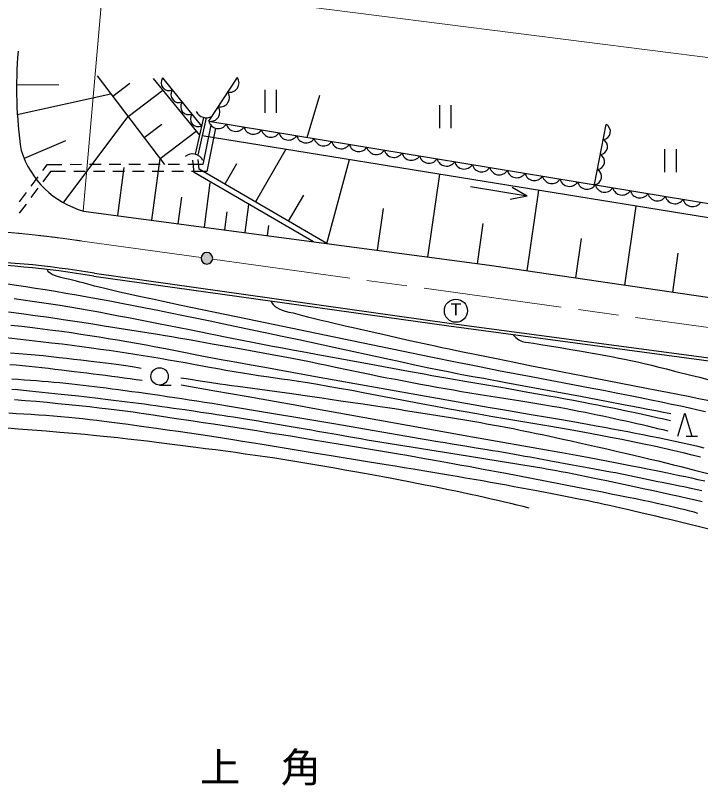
# Model space of a CAD drawing. Units: millimetres, scale not verified. Extents: x 40000 to 680000, y 20000 to 380000.
# Drawn here: x 306426 to 365805, y 276247 to 343026 of the extents above; entities that cross this region are included whole.
import ezdxf
from ezdxf.enums import TextEntityAlignment as Align

# ---------------------------------------------------------------- set-up
doc = ezdxf.new("R2010")
doc.units = ezdxf.units.MM
doc.header["$LTSCALE"] = 1000
doc.linetypes.add('CHAIN', pattern=[18.5, 12, -1.5, 3.5, -1.5])
for name, color, linetype, lineweight in [('M-BGD', 7, 'Continuous', 25), ('M-BMK', 2, 'CHAIN', 13), ('M-BMK-SRVR', 3, 'Continuous', 25), ('M-STR-HTXT', 7, 'Continuous', 13)]:
    doc.layers.add(name, color=color, linetype=linetype, lineweight=lineweight)
doc.layers.add('M-BMK-HTXT', color=7, linetype='Continuous')
doc.styles.add('ＭＳ ゴシック', font='')
doc.styles.get('ＭＳ ゴシック').set_extended_font_data('MS Gothic')

msp = doc.modelspace()

# ---------------------------------------------------------------- hatches: boundary and pattern name
at = {"layer": 'M-BMK-SRVR'}
msp.add_hatch(color=256, dxfattribs=at).paths.add_polyline_path([(323521, 321965, 1), (322521, 321965, 1)])

# ---------------------------------------------------------------- linework, layer by layer
at = {"layer": 'M-BGD'}
for p, q in [((319373, 330096), (313527, 337788)), ((318355, 337561), (322371, 332638)), ((319174, 337601), (322564, 333432)), ((323184, 333851), (325665, 337630)), ((310203, 336988), (306523, 337020)), ((314865, 336027), (316329, 337139)), ((328032, 336568), (328032, 334568)), ((329032, 336568), (329032, 334568)), ((306592, 334430), (314709, 336232)), ((316204, 334265), (319191, 336536)), ((331697, 332448), (332799, 336101)), ((343172, 335257), (343172, 333257)), ((344172, 335257), (344172, 333257)), ((310626, 326828), (316199, 334272)), ((322722, 334182), (321997, 330991)), ((322970, 334147), (322234, 330907)), ((317588, 332444), (319113, 333603)), ((323354, 333523), (322666, 330101)), ((323759, 333256), (323005, 329502)), ((323184, 333851), (374939, 325319)), ((356600, 328352), (357615, 333572)), ((318973, 330622), (322085, 332988)), ((375096, 324085), (322617, 332590)), ((310772, 332141), (307171, 330633)), ((329873, 331414), (327219, 326852)), ((362684, 331431), (362684, 329431)), ((363684, 331431), (363684, 329431)), ((318253, 325269), (318969, 330628)), ((309152, 330081), (308784, 329590)), ((310459, 330083), (309152, 330081)), ((312159, 330086), (311159, 330084)), ((313859, 330088), (312859, 330087)), ((315559, 330091), (314559, 330089)), ((317259, 330093), (316259, 330092)), ((318959, 330096), (317959, 330094)), ((320659, 330098), (319659, 330097)), ((322666, 330101), (321359, 330099)), ((325600, 330161), (324571, 328392)), ((333425, 323242), (335369, 330523)), ((309453, 329482), (308789, 328595)), ((310779, 329484), (309453, 329482)), ((312479, 329486), (311479, 329485)), ((314179, 329489), (313179, 329487)), ((315879, 329491), (314879, 329490)), ((315290, 325665), (315847, 329834)), ((317579, 329494), (316579, 329492)), ((319279, 329496), (318279, 329495)), ((320979, 329499), (319979, 329497)), ((323005, 329502), (321679, 329500)), ((342176, 322073), (343200, 329254)), ((308365, 329030), (307765, 328229)), ((308369, 328034), (307770, 327234)), ((322802, 324662), (323317, 328523)), ((350783, 327356), (345871, 328162)), ((350783, 327356), (349475, 328091)), ((307346, 327669), (306747, 326868)), ((320527, 324965), (320835, 327270)), ((331381, 327441), (330073, 325192)), ((350783, 327356), (349309, 327078)), ((350779, 320880), (351775, 327865)), ((307350, 326673), (306751, 325873)), ((326325, 324191), (326652, 326641)), ((312337, 326060), (347501, 321362)), ((324563, 324426), (324774, 326004)), ((337800, 322658), (338318, 326290)), ((359231, 319638), (360209, 326498)), ((328359, 324817), (328241, 323935)), ((346481, 321498), (346976, 324971)), ((355005, 320259), (355492, 323674)), ((363389, 319027), (363869, 322398)), ((347501, 321362), (391008, 314967)), ((313266, 320664), (344030, 316344)), ((313228, 320417), (343996, 316097)), ((343996, 316097), (375767, 311834)), ((344030, 316344), (375803, 312081)), ((318918, 310979), (319918, 310979)), ((364544, 306545), (365544, 306545))]:
    msp.add_line(p, q, dxfattribs=at)
for points in [[(332263, 323398), (321914, 329417), (321804, 330476)], [(333425, 323242), (322338, 329691), (322252, 330522)], [(366217, 308653), (365559, 308806), (364850, 308965), (364091, 309131), (363282, 309304), (362424, 309485), (361517, 309673), (360561, 309868), (359556, 310071), (358500, 310281), (357392, 310495), (356232, 310715), (351111, 311677), (349717, 311943), (348280, 312221), (346803, 312513), (345777, 312718), (344703, 312935), (342435, 313396), (340058, 313883), (336419, 314633), (326550, 316682), (322615, 317502), (320786, 317886), (319095, 318243), (318312, 318410), (317578, 318568), (316895, 318716), (316269, 318853), (315445, 319037), (314752, 319197), (314171, 319336), (313684, 319457), (313272, 319564), (312918, 319659), (312308, 319827), (312016, 319905), (311707, 319985), (311138, 320123), (310697, 320224), (310353, 320305), (310071, 320381), (309818, 320471), (309599, 320570), (309435, 320669), (309321, 320771), (309249, 320879), (309213, 320995)], [(305743, 319741), (306512, 319634), (307318, 319516), (308155, 319388), (309013, 319252), (309891, 319107), (310791, 318954), (311713, 318793), (312657, 318625), (313622, 318449), (314610, 318266), (315620, 318076), (316653, 317879), (317707, 317674), (318781, 317462), (319877, 317242), (320994, 317015), (322135, 316781), (323298, 316540), (324486, 316292), (326938, 315777), (328204, 315510), (329543, 315225), (330981, 314916), (334027, 314256), (338544, 313273), (339910, 312978), (341153, 312711), (342241, 312482), (343156, 312293), (343920, 312138), (344564, 312011), (345117, 311905), (345609, 311814), (346071, 311730), (347023, 311559), (347574, 311459), (348215, 311340), (348933, 311205), (350481, 310918), (355392, 310010), (356159, 309866), (357653, 309583), (359120, 309304), (360548, 309029), (361243, 308895), (361922, 308762), (362585, 308632), (363230, 308505)], [(306310, 318485), (307098, 318377), (307892, 318263), (308694, 318144), (309502, 318020), (310316, 317891), (311138, 317756), (311968, 317614), (312805, 317466), (313650, 317312), (314501, 317154), (315358, 316992), (316220, 316827), (318832, 316324), (319716, 316152), (320613, 315974), (321519, 315792), (323347, 315421), (325171, 315051), (326073, 314870), (326964, 314693), (327839, 314522), (328705, 314356), (329569, 314193), (330428, 314032), (331281, 313874), (332961, 313565), (336926, 312838), (340485, 312184), (341849, 311936), (342528, 311813), (343210, 311691), (343887, 311572), (344554, 311455), (345214, 311342), (348486, 310781), (349153, 310665), (350521, 310422), (352651, 310044), (353370, 309915), (354087, 309785), (354799, 309654), (355503, 309522), (356195, 309390), (356873, 309258), (357539, 309126), (358199, 308992), (358854, 308858), (359501, 308723), (360142, 308588), (360773, 308452), (361396, 308315), (362010, 308177), (362613, 308040), (363205, 307901)], [(328565, 318271), (328642, 318108), (328752, 317960), (328896, 317825), (329075, 317699), (329289, 317581), (329535, 317478), (329814, 317391), (330129, 317310), (330485, 317224), (330889, 317123), (331305, 317013), (331731, 316902), (332217, 316779), (332815, 316632), (333576, 316451), (334037, 316343), (334553, 316223), (335114, 316093), (335711, 315955), (336334, 315812), (336972, 315666), (337616, 315519), (338257, 315374), (338884, 315233), (339487, 315099), (340619, 314848), (341164, 314728), (341706, 314609), (342252, 314490), (342812, 314370), (343392, 314246), (344002, 314116), (344649, 313980), (345341, 313836), (346082, 313682), (347679, 313353), (349390, 313004), (351166, 312645), (352063, 312465), (352958, 312286), (353843, 312111), (354729, 311937), (355627, 311763), (356534, 311590), (361118, 310715), (362027, 310539), (362928, 310362), (364737, 310002), (365648, 309820), (366557, 309637)], [(305826, 317323), (306953, 317180), (308128, 317021), (309333, 316850), (310552, 316671), (311767, 316487), (312960, 316302), (314115, 316121), (318736, 315390), (319394, 315281), (319996, 315180), (320560, 315083), (321106, 314987), (321653, 314890), (323489, 314562), (325698, 314170), (326471, 314031), (327254, 313890), (328043, 313746), (328833, 313600), (329620, 313454), (330398, 313306), (331163, 313159), (331919, 313009), (332673, 312855), (333426, 312698), (334177, 312540), (336414, 312065), (337155, 311911), (337892, 311760), (338626, 311615), (339356, 311473), (340081, 311335), (340803, 311199), (341521, 311066), (342238, 310935), (342952, 310805), (343666, 310678), (344379, 310552), (345093, 310428), (345808, 310304), (346531, 310183), (347266, 310064), (348007, 309946), (348749, 309831), (350216, 309604), (350932, 309492), (351628, 309380), (352301, 309269), (352944, 309158), (353558, 309048), (354148, 308938), (354717, 308830), (355268, 308723), (355804, 308616), (356327, 308509), (356840, 308403), (357346, 308296), (357848, 308189), (358348, 308082), (358844, 307974), (359330, 307866), (359808, 307758), (360277, 307651), (360739, 307543), (361194, 307435), (361643, 307327), (362085, 307218), (362522, 307109), (362954, 307000)], [(306040, 316175), (306987, 316071), (307898, 315966), (308776, 315859), (309629, 315749), (310462, 315635), (311279, 315519), (312085, 315399), (312883, 315275), (313678, 315149), (314474, 315019), (315275, 314886), (316087, 314749), (316913, 314606), (317751, 314455), (318596, 314298), (319443, 314136), (320286, 313973), (322737, 313494), (323510, 313345), (324252, 313205), (324952, 313076), (325611, 312954), (326843, 312729), (328028, 312515), (332745, 311669), (347390, 309064), (348278, 308910), (349171, 308758), (350955, 308457), (352709, 308161), (353565, 308016), (354402, 307872), (355214, 307731), (355999, 307590), (356752, 307454), (357474, 307322), (358171, 307193), (358848, 307067), (359510, 306941), (360163, 306815), (360811, 306687), (361461, 306556), (362116, 306421), (362784, 306280), (363455, 306136), (364119, 305990), (364780, 305843), (365440, 305693), (366100, 305540)], [(349543, 315353), (349678, 315209), (349801, 315088), (349924, 314985), (350060, 314895), (350222, 314816), (350366, 314760), (350486, 314730), (350643, 314706), (350903, 314669), (351326, 314600), (351954, 314495), (353634, 314220), (354571, 314063), (355497, 313901), (355944, 313821), (357284, 313585), (357744, 313502), (358218, 313414), (358709, 313319), (359223, 313216), (359762, 313103), (360331, 312978), (360928, 312841), (361550, 312692), (362194, 312534), (362859, 312368), (363543, 312194), (364964, 311833), (365698, 311648), (366445, 311463)], [(365805, 304720), (365076, 304906), (364308, 305094), (363503, 305283), (362663, 305473), (361789, 305664), (360883, 305857), (359947, 306050), (358982, 306245), (357991, 306441), (356975, 306639), (355919, 306837), (354814, 307037), (353668, 307237), (352491, 307439), (347635, 308260), (346428, 308469), (345242, 308679), (344049, 308897), (342826, 309124), (341585, 309358), (336710, 310283), (335578, 310493), (334507, 310689), (333509, 310865), (332593, 311020), (331748, 311157), (330963, 311277), (330226, 311386), (329524, 311487), (328176, 311679), (327506, 311777), (326822, 311881), (326112, 311995), (325390, 312117), (324675, 312243), (323966, 312371), (323260, 312501), (321849, 312764), (321140, 312894), (320425, 313022), (319703, 313148), (318971, 313270), (318237, 313390), (317508, 313507), (316780, 313623), (316049, 313738), (315310, 313851), (314560, 313963), (313793, 314073), (313006, 314183), (312195, 314292), (311355, 314400), (310474, 314509), (309548, 314620), (308588, 314732), (307607, 314844), (306613, 314953), (305619, 315059)], [(306003, 313778), (306720, 313720), (307432, 313659), (308140, 313593), (308840, 313524), (309530, 313452), (310204, 313378), (310860, 313304), (311495, 313231), (312104, 313159), (313230, 313024), (313749, 312961), (314245, 312898), (314717, 312836), (315165, 312776), (315589, 312717), (315987, 312659), (316359, 312603), (316704, 312549), (317021, 312497), (317310, 312448)], [(305937, 312769), (306492, 312721), (307049, 312669), (307608, 312613), (308168, 312555), (308730, 312493), (309291, 312430), (309852, 312365), (310411, 312298), (311521, 312165), (312070, 312098), (312616, 312031), (313160, 311963), (313702, 311894), (314241, 311825), (314779, 311754), (315314, 311683), (315846, 311612), (316375, 311540), (316902, 311467), (317425, 311395)], [(365908, 301807), (365497, 301899), (365101, 301985), (364717, 302067), (364342, 302144), (363973, 302219), (363606, 302292), (362866, 302439), (362487, 302515), (362097, 302595), (361701, 302677), (359685, 303096), (359270, 303181), (358848, 303266), (358420, 303351), (357984, 303437), (357538, 303522), (357082, 303609), (356617, 303696), (356145, 303783), (355670, 303870), (354713, 304044), (352839, 304384), (351039, 304713), (350588, 304794), (350134, 304875), (349675, 304957), (349208, 305039), (348732, 305121), (348255, 305202), (347786, 305280), (347318, 305357), (346368, 305510), (345364, 305672), (344829, 305760), (344266, 305853), (343668, 305952), (343035, 306059), (341678, 306291), (334022, 307601), (330724, 308159), (329133, 308427), (324812, 309146), (324134, 309257), (323464, 309366), (322802, 309472), (322145, 309576), (321493, 309677), (320845, 309776), (320203, 309872), (319568, 309966), (318940, 310058), (318320, 310147), (317709, 310233), (317108, 310317), (316517, 310398), (315938, 310476), (315371, 310552), (314822, 310624), (314293, 310693), (313779, 310759), (313276, 310822), (312782, 310883), (312291, 310941), (311800, 310998), (311305, 311052), (310802, 311105), (310286, 311156), (309769, 311205), (309259, 311251), (308752, 311294), (308244, 311334), (307730, 311374), (307206, 311412), (306667, 311450), (306110, 311488)], [(320773, 311615), (321210, 311536), (321772, 311444), (322451, 311339), (323241, 311221), (324132, 311092), (324623, 311022), (325152, 310949), (325715, 310871), (329513, 310354), (330170, 310262), (331534, 310069), (332974, 309862), (334436, 309651), (335868, 309442), (336555, 309340), (337848, 309147), (339067, 308963), (339656, 308873), (340234, 308784), (340803, 308696), (341365, 308608), (341923, 308520), (342477, 308431), (343031, 308341), (344123, 308162), (344659, 308074), (345189, 307985), (345715, 307896), (346235, 307807), (346752, 307716), (347266, 307625), (347778, 307532), (348288, 307438), (348783, 307345), (349254, 307255), (349710, 307166), (350160, 307077), (350613, 306986), (351077, 306890), (351561, 306789), (352074, 306681), (352624, 306562), (353221, 306433), (353873, 306290), (354576, 306135), (355320, 305969), (356093, 305795), (356885, 305616), (357685, 305434), (358481, 305252), (359264, 305071), (360022, 304894), (360744, 304724), (361439, 304558), (362122, 304392), (362794, 304227), (363455, 304063), (364106, 303900), (365382, 303579), (367239, 303110)], [(365954, 300851), (365330, 300994), (364658, 301145), (363950, 301303), (363215, 301464), (362466, 301628), (361713, 301791), (360965, 301952), (359534, 302258), (357637, 302660), (357048, 302784), (356475, 302904), (355913, 303020), (355359, 303133), (354810, 303244), (354263, 303351), (353714, 303457), (353160, 303561), (352605, 303662), (352053, 303759), (351504, 303853), (350959, 303944), (350415, 304032), (349874, 304119), (348261, 304377), (345619, 304805), (337448, 306120), (336899, 306211), (336356, 306303), (335818, 306396), (335284, 306489), (334222, 306677), (333157, 306866), (332620, 306960), (332077, 307055), (331528, 307149), (329814, 307440), (328642, 307638), (328059, 307735), (327483, 307831), (326917, 307924), (326367, 308013), (325835, 308099), (325323, 308180), (324830, 308258), (324351, 308332), (323882, 308404), (323421, 308474), (322964, 308542), (322506, 308610), (322045, 308678), (321097, 308815), (320112, 308957), (319612, 309028), (319110, 309099), (318606, 309169), (318102, 309239), (317599, 309307), (317100, 309374), (316606, 309439), (316118, 309503), (315639, 309563), (315169, 309622), (314705, 309679), (314245, 309735), (313786, 309789), (313325, 309843), (312860, 309896), (312388, 309949), (311907, 310002), (310377, 310169), (309837, 310228), (309289, 310286), (308739, 310344), (308191, 310400), (307651, 310453), (307124, 310503), (306615, 310549), (306128, 310589)], [(320783, 310988), (323699, 310482), (326434, 310004), (329018, 309548), (330662, 309257), (332201, 308982), (346038, 306500), (352957, 305274), (353771, 305126), (355357, 304833), (356137, 304688), (356907, 304544), (357664, 304401), (358407, 304260), (359132, 304120), (359839, 303983), (360525, 303849), (361188, 303717), (361813, 303591), (362395, 303474), (362943, 303362), (363470, 303253), (363986, 303145), (364503, 303034), (365030, 302919), (365580, 302796), (366163, 302663)], [(365573, 299852), (365242, 299946), (364874, 300044), (364471, 300147), (364035, 300254), (363568, 300365), (363072, 300480), (362548, 300598), (362000, 300719), (361428, 300843), (360836, 300970), (360206, 301101), (359526, 301239), (358808, 301382), (358060, 301528), (357294, 301677), (355743, 301976), (354236, 302265), (353524, 302403), (348915, 303298), (348270, 303421), (347621, 303543), (346965, 303666), (345699, 303901), (345090, 304013), (344484, 304124), (343870, 304235), (343238, 304349), (342579, 304466), (341882, 304588), (341137, 304718), (340334, 304856), (339462, 305005), (337538, 305331), (335459, 305679), (333327, 306032), (332273, 306205), (331244, 306373), (330253, 306532), (329284, 306687), (328314, 306841), (327347, 306993), (326388, 307143), (325439, 307290), (324503, 307434), (323586, 307574), (322689, 307709), (321817, 307840), (320172, 308085), (318003, 308413), (317319, 308514), (316637, 308612), (315943, 308707), (315228, 308801), (314480, 308894), (313686, 308986), (312843, 309079), (311961, 309174), (311049, 309269), (310115, 309362), (309169, 309452), (308221, 309538), (307278, 309618), (306350, 309692)], [(367214, 298301), (363253, 299278), (362592, 299439), (361930, 299599), (361275, 299756), (360636, 299907), (360023, 300051), (359444, 300185), (358904, 300308), (358397, 300422), (357913, 300529), (357445, 300631), (356986, 300730), (356527, 300826), (356060, 300923), (355577, 301022), (355071, 301124), (354532, 301232), (353968, 301344), (353389, 301458), (352797, 301573), (352192, 301689), (351573, 301806), (350942, 301925), (350299, 302045), (349645, 302165), (348979, 302287), (348303, 302409), (347612, 302533), (346904, 302658), (346181, 302784), (345446, 302912), (344701, 303040), (343947, 303169), (342425, 303427), (340896, 303683), (340125, 303811), (339340, 303940), (338545, 304069), (336941, 304327), (333795, 304833), (333045, 304954), (332325, 305072), (331636, 305187), (328331, 305739), (327631, 305852), (326896, 305970), (326117, 306092), (325279, 306221), (324385, 306358), (323449, 306501), (322486, 306646), (321510, 306792), (320536, 306937), (319578, 307077), (318651, 307210), (317770, 307335), (316948, 307448), (316185, 307551), (315466, 307647), (314782, 307736), (314128, 307819), (313494, 307897), (312874, 307970), (312259, 308039), (311642, 308104), (311016, 308166), (310373, 308226), (309722, 308281), (309075, 308332), (308432, 308378), (307790, 308420), (307148, 308458), (306503, 308493), (305854, 308526)], [(363844, 306545), (364444, 308545), (365044, 306545)], [(350950, 300316), (350432, 300445), (349902, 300574), (349361, 300704), (348808, 300834), (348243, 300964), (347666, 301096), (347077, 301228), (346475, 301360), (345860, 301494), (345233, 301628), (344594, 301762), (343945, 301897), (343284, 302032), (342611, 302168), (341925, 302305), (341225, 302442), (340511, 302581), (339780, 302721), (339034, 302862), (338269, 303004), (336669, 303300), (335834, 303453), (334983, 303607), (334120, 303761), (333248, 303915), (332372, 304066), (331498, 304214), (330628, 304357), (329767, 304494), (328913, 304626), (328058, 304753), (327203, 304877), (326347, 304998), (325490, 305116), (324632, 305231), (323773, 305345), (322912, 305456), (322049, 305567), (318667, 305995), (317841, 306098), (317008, 306198), (316161, 306297), (315290, 306395), (314387, 306491), (313445, 306587), (312456, 306680), (311399, 306775), (310273, 306873), (309095, 306971), (307883, 307068), (306654, 307162), (305425, 307253)]]:
    msp.add_lwpolyline(points, dxfattribs=at)
for centre, radius in [((344598, 317416), 1000), ((318918, 311729), 750)]:
    msp.add_circle(centre, radius, dxfattribs=at)
for centre, radius, start, end in [((342767, 336698), 36246, 174.89411, 188.55122), ((319754, 337207), 701, 145.79001, 292.4395), ((324986, 337175), 818, 259.56721, 33.84011), ((320601, 336164), 701, 145.79001, 292.4395), ((324159, 335915), 818, 259.56721, 33.84011), ((321449, 335122), 701, 145.79001, 292.4395), ((322982, 335126), 980, 205.52203, 299.14118), ((323332, 334655), 818, 259.56721, 33.84011), ((322296, 334080), 701, 145.79001, 292.4395), ((324001, 334066), 845, 194.73647, 326.54027), ((325523, 333815), 845, 194.73647, 326.54027), ((327045, 333564), 845, 194.73647, 326.54027), ((357300, 332956), 692, 275.09935, 62.89856), ((328568, 333313), 845, 194.73647, 326.54027), ((330090, 333062), 845, 194.73647, 326.54027), ((331612, 332811), 845, 194.73647, 326.54027), ((333134, 332560), 845, 194.73647, 326.54027), ((334656, 332309), 845, 194.73647, 326.54027), ((357046, 331651), 692, 275.09935, 62.89856), ((314494, 333699), 7938, 197.527, 254.23514), ((336179, 332059), 845, 194.73647, 326.54027), ((337701, 331808), 845, 194.73647, 326.54027), ((339223, 331557), 845, 194.73647, 326.54027), ((321780, 330012), 1004, 26.10976, 128.83263), ((340745, 331306), 845, 194.73647, 326.54027), ((342267, 331055), 845, 194.73647, 326.54027), ((343790, 330804), 845, 194.73647, 326.54027), ((356792, 330346), 692, 275.09935, 62.89856), ((345312, 330553), 845, 194.73647, 326.54027), ((346834, 330302), 845, 194.73647, 326.54027), ((348356, 330051), 845, 194.73647, 326.54027), ((349878, 329800), 845, 194.73647, 326.54027), ((351401, 329549), 845, 194.73647, 326.54027), ((356539, 329041), 692, 275.09935, 62.89856), ((352923, 329298), 845, 194.73647, 326.54027), ((354445, 329047), 845, 194.73647, 326.54027), ((355967, 328796), 845, 194.73647, 326.54027), ((357490, 328545), 845, 194.73647, 326.54027), ((359012, 328294), 845, 194.73647, 326.54027), ((360534, 328043), 845, 194.73647, 326.54027), ((362056, 327792), 845, 194.73647, 326.54027), ((363578, 327541), 845, 194.73647, 326.54027), ((365101, 327290), 845, 194.73647, 326.54027), ((299978, 242711), 78827, 80.32339, 89.2327), ((299978, 242711), 79077, 80.32606, 89.23379)]:
    msp.add_arc(centre, radius, start, end, dxfattribs=at)
at = {"layer": 'M-BMK'}
for p, q in [((312198, 323460), (322526, 322033)), ((323517, 321896), (386896, 313142))]:
    msp.add_line(p, q, dxfattribs=at)
msp.add_arc((296870, 220866), 103732, 81.5027, 96.1874, dxfattribs=at)
at = {"layer": 'M-BMK-SRVR'}
msp.add_lwpolyline([(323521, 321965, 1), (322521, 321965, 1)], format="xyb", close=True, dxfattribs=at)
at = {"layer": 'M-STR-HTXT'}
for p, q in [((312308, 326063), (314144, 347204)), ((314043, 346041), (449141, 328865))]:
    msp.add_line(p, q, dxfattribs=at)

# ---------------------------------------------------------------- texts
at = {"layer": 'M-BGD', "style": 'ＭＳ ゴシック'}
msp.add_text('Ｔ', height=1026, dxfattribs=at).set_placement((343898, 316716), align=Align.BOTTOM_LEFT)
at = {"layer": 'M-BMK-HTXT', "style": 'ＭＳ ゴシック'}
msp.add_text('上\u3000角', height=2566, dxfattribs=at).set_placement((327666, 275775), align=Align.BOTTOM_CENTER)

doc.saveas('drawing.dxf')
